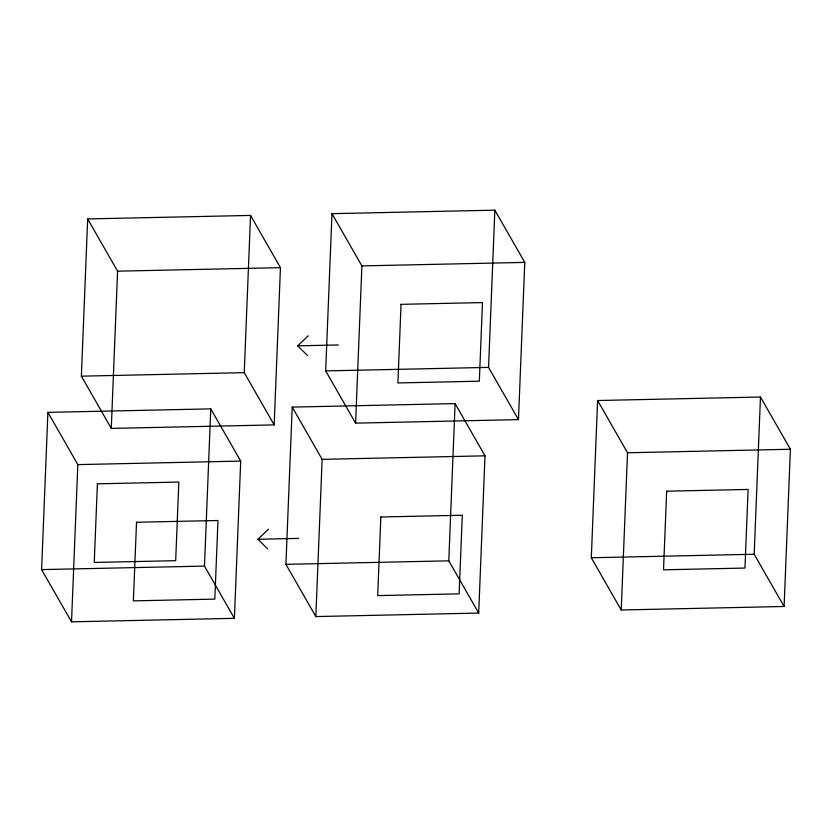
<?xml version="1.0" encoding="UTF-8"?>
<svg xmlns="http://www.w3.org/2000/svg" width="832" height="832" viewBox="0 0 832 832"><rect width="100%" height="100%" fill="white"/><g stroke="black" fill="none" stroke-linecap="round" stroke-linejoin="round"><path stroke-width="1.25" d="M41.6 569.608L47.902 412.37L210.777 408.866L240.698 461.094L234.395 618.332L71.521 621.837L41.6 569.608L204.474 566.093L234.395 618.332M71.521 621.837L77.823 464.61L47.902 412.37M81.37 376.168L87.672 218.93L250.546 215.426L280.457 267.665L274.154 424.892L111.28 428.407L81.37 376.168L244.244 372.653L274.154 424.892M111.28 428.407L117.582 271.17L87.672 218.93M204.474 566.093L210.777 408.866M244.244 372.653L250.546 215.426M285.917 564.335L292.219 407.108L455.094 403.593L485.004 455.832L478.702 613.07L315.827 616.574L285.917 564.335L448.791 560.83L478.702 613.07M315.827 616.574L322.13 459.347L292.219 407.108M325.676 370.906L331.978 213.668L494.853 210.163L524.774 262.392L518.471 419.63L355.597 423.134L325.676 370.906L488.55 367.39L518.471 419.63M355.597 423.134L361.899 265.907L331.978 213.668M448.791 560.83L455.094 403.593M488.55 367.39L494.853 210.163M591.302 557.762L597.605 400.525L760.479 397.02L790.4 449.249L784.098 606.486L621.223 609.991L591.302 557.762L754.177 554.247L784.098 606.486M621.223 609.991L627.526 452.764L597.605 400.525M754.177 554.247L760.479 397.02M307.455 355.451L297.669 345.842L308.246 335.795M267.686 548.881L257.899 539.282L268.476 529.235M117.582 271.17L280.457 267.665M361.899 265.907L524.774 262.392M297.669 345.842L338.385 344.958M77.823 464.61L240.698 461.094M322.13 459.347L485.004 455.832M627.526 452.764L790.4 449.249M257.899 539.282L298.626 538.398M97.396 483.829L94.245 562.442L175.677 560.685L178.828 482.071L97.396 483.829M136.531 522.257L133.38 600.87L214.822 599.113L217.974 520.499L136.531 522.257M380.848 516.994L377.697 595.608L459.129 593.85L462.29 515.237L380.848 516.994M401.045 304.335L397.894 382.949L479.326 381.202L482.477 302.578L401.045 304.335M666.671 491.192L663.52 569.806L744.952 568.058L748.103 489.434L666.671 491.192"/></g></svg>
